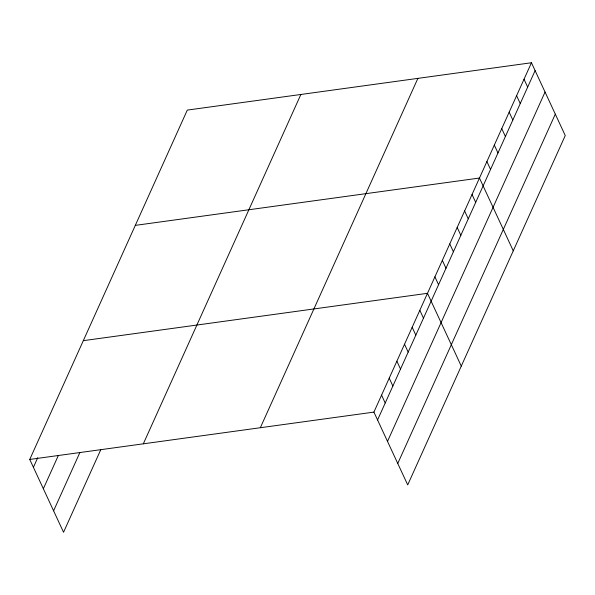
<?xml version="1.0" encoding="UTF-8"?>
<svg xmlns="http://www.w3.org/2000/svg" width="595" height="595" viewBox="0 0 595 595"><rect width="100%" height="100%" fill="white"/><g stroke="black" fill="none" stroke-linecap="round" stroke-linejoin="round"><path stroke-width="0.89" d="M100.711 449.827L63.546 532.25L29.75 459.444L187.291 110.097L531.454 62.75L565.25 135.556L407.709 484.903L373.913 412.104L531.454 62.75M33.402 467.313L37.775 457.615M43.353 488.74L58.288 455.614M53.595 510.822L79.834 452.639M143.321 443.825L300.869 94.471M260.342 427.723L417.883 78.376M377.565 419.973L535.106 70.619M387.509 441.401L545.057 92.047M397.757 463.475L555.306 114.128M135.303 225.379L479.466 178.039L513.262 250.845M83.315 340.667L427.478 293.32L461.274 366.126M29.75 459.444L373.913 412.104M524.031 79.224L527.683 87.093M516.601 95.691L520.253 103.56M509.171 112.158L512.831 120.026M501.749 128.632L505.4 136.5M494.319 145.098L497.97 152.967M486.896 161.572L490.548 169.441M472.043 194.505L475.695 202.374M464.613 210.98L468.265 218.848M457.183 227.446L460.835 235.315M449.761 243.913L453.412 251.782M442.33 260.387L445.982 268.256M434.908 276.853L438.56 284.722M419.825 310.293L423.476 318.161M412.171 327.257L415.823 335.126M404.518 344.23L408.177 352.099M396.872 361.195L400.524 369.064M389.219 378.167L392.871 386.036M381.566 395.132L385.218 403.001"/></g></svg>
